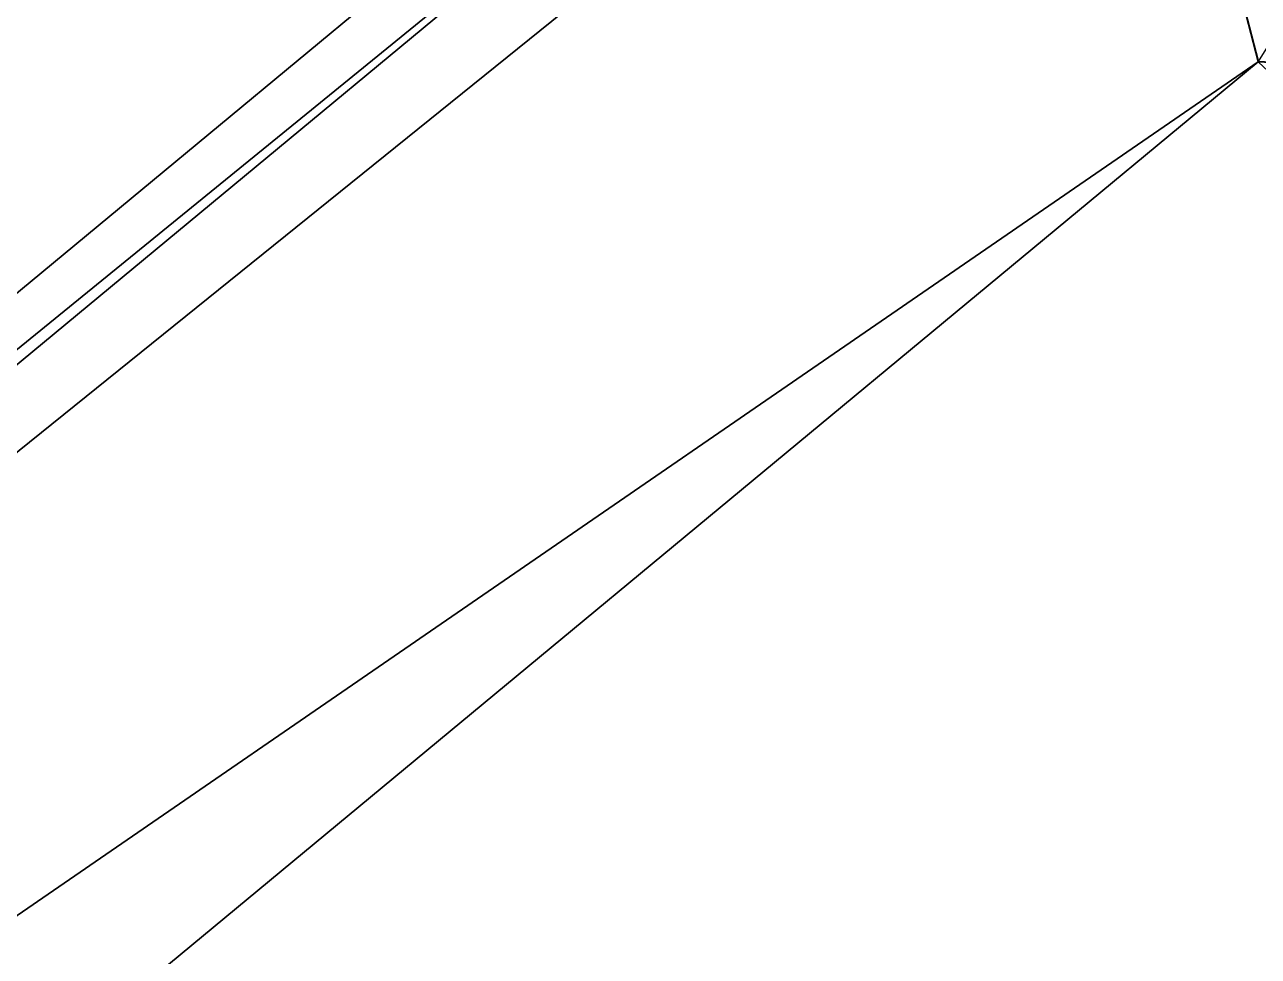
# Model space of a CAD drawing. Header units: metres. Extents: x 7513097.9 to 7513162, y 4691686.1 to 4691732.8.
# Drawn here: x 7513128.545 to 7513130.555, y 4691691.461 to 4691692.978 of the extents above; entities that cross this region are included whole.
import ezdxf

# ---------------------------------------------------------------- set-up
doc = ezdxf.new("R2010")
doc.units = ezdxf.units.M
for name, color, linetype in [('Asfallt', 8, 'Continuous'), ('Terreni', 37, 'Continuous'), ('Trotuari', 47, 'Continuous')]:
    doc.layers.add(name, color=color, linetype=linetype)

msp = doc.modelspace()

# ---------------------------------------------------------------- linework, layer by layer
at = {"layer": 'Asfallt'}
msp.add_polyline3d([(7513122.0847, 4691687.2016, 574.355), (7513130.218, 4691693.937, 574.481), (7513131.1437, 4691693.8876, 574.475), (7513132.795, 4691692.189, 574.468), (7513137.1971, 4691686.7191, 574.452)], dxfattribs=at)
at = {"layer": 'Terreni', "linetype": 'Continuous', "lineweight": -3}
for points in [[(7513130.218, 4691693.937, 574.481), (7513124.972, 4691696.911, 574.421), (7513122.085, 4691687.202, 574.355)], [(7513122.0847, 4691687.2016, 574.355), (7513130.248, 4691693.845, 574.604), (7513130.218, 4691693.937, 574.481)], [(7513122.085, 4691687.202, 574.355), (7513122.0847, 4691687.2016, 574.355), (7513130.218, 4691693.937, 574.481)], [(7513122.0847, 4691687.2016, 574.355), (7513122.1421, 4691687.1323, 574.478), (7513130.248, 4691693.845, 574.604)], [(7513130.342, 4691693.74, 574.498), (7513130.248, 4691693.845, 574.604), (7513122.1421, 4691687.1323, 574.478)], [(7513131.1037, 4691693.7996, 574.604), (7513130.342, 4691693.74, 574.498), (7513130.555, 4691692.918, 574.654)], [(7513130.342, 4691693.74, 574.498), (7513122.1421, 4691687.1323, 574.478), (7513130.5549, 4691692.9176, 574.654)], [(7513130.5549, 4691692.9176, 574.654), (7513130.555, 4691692.918, 574.654), (7513130.342, 4691693.74, 574.498)], [(7513130.5549, 4691692.9176, 574.654), (7513122.1421, 4691687.1323, 574.478), (7513122.7225, 4691686.4314, 574.528)], [(7513122.7225, 4691686.4314, 574.528), (7513122.723, 4691686.431, 574.528), (7513130.5549, 4691692.9176, 574.654)], [(7513130.6995, 4691692.9099, 574.648), (7513130.555, 4691692.918, 574.654), (7513130.5549, 4691692.9176, 574.654)], [(7513132.0456, 4691691.5252, 574.641), (7513130.6995, 4691692.9099, 574.648), (7513130.5549, 4691692.9176, 574.654)]]:
    msp.add_3dface(points, dxfattribs=at)
at = {"layer": 'Trotuari'}
for points in [[(7513137.127, 4691686.6627, 574.575), (7513132.7278, 4691692.129, 574.591), (7513131.1037, 4691693.7996, 574.604), (7513130.248, 4691693.845, 574.604), (7513122.1421, 4691687.1323, 574.478)], [(7513122.7225, 4691686.4314, 574.528), (7513130.5549, 4691692.9176, 574.654), (7513130.6995, 4691692.9099, 574.648), (7513132.0456, 4691691.5252, 574.641), (7513136.4181, 4691686.0922, 574.625)]]:
    msp.add_polyline3d(points, dxfattribs=at)

doc.saveas('drawing.dxf')
